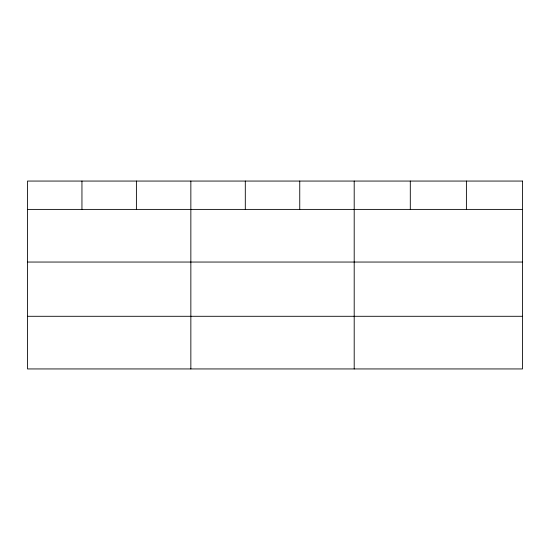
<?xml version="1.0" encoding="UTF-8"?>
<svg xmlns="http://www.w3.org/2000/svg" width="550" height="550" viewBox="0 0 550 550"><rect width="100%" height="100%" fill="white"/><g stroke="black" fill="none" stroke-linecap="round" stroke-linejoin="round"><path stroke-width="0.82" d="M27.5 209.399L522.5 209.399M27.5 262.048L522.5 262.048M27.5 316.291L522.5 316.291M466.4 181.06L466.4 209.399M410.3 181.06L410.3 209.399M354.2 181.06L354.2 368.94M299.75 181.06L299.75 209.399M245.3 181.06L245.3 209.399M190.85 181.06L190.85 368.94M136.4 181.06L136.4 209.399M81.95 181.06L81.95 209.399M522.5 181.06L27.5 181.06L27.5 368.94L522.5 368.94L522.5 181.06"/></g></svg>
